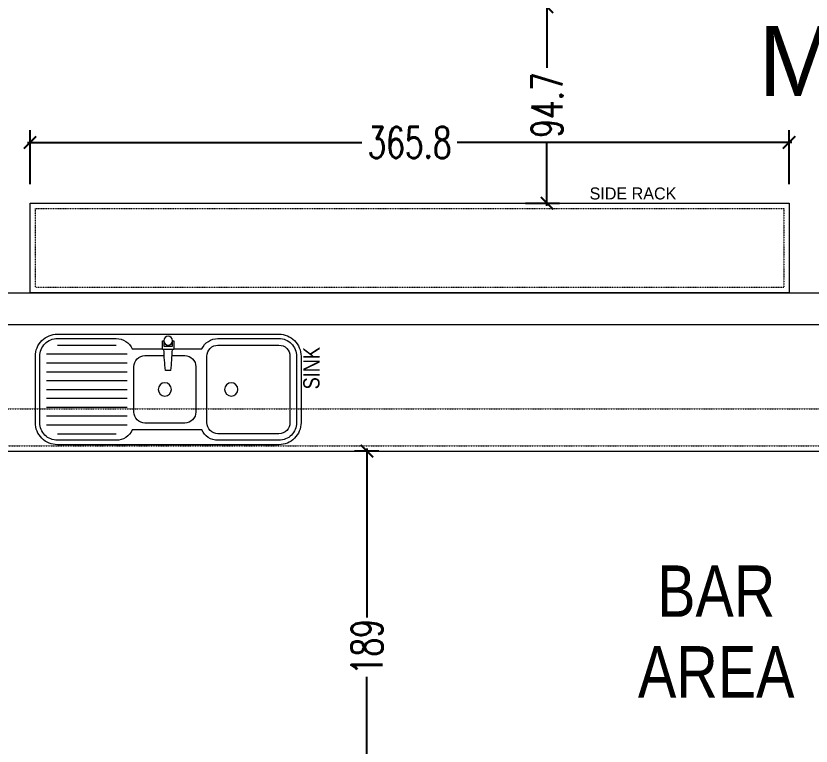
# Model space of a CAD drawing. Header units: centimetres. Extents: x -3207095 to 15275363, y -32656 to 4798027.
# Drawn here: x 681951.2 to 682334.4, y 4438023.8 to 4438375.6 of the extents above; entities that cross this region are included whole.
import ezdxf

# ---------------------------------------------------------------- set-up
doc = ezdxf.new("R2010")
doc.units = ezdxf.units.CM
doc.linetypes.add('DASHED2', pattern=[0.375, 0.25, -0.125])
doc.linetypes.add('DUZ', pattern=[500, 500])
doc.layers.get('0').update_dxf_attribs({"color": 1, "linetype": 'DUZ'})
doc.layers.add('DIM', color=1, linetype='DUZ')
for name, color, linetype, lineweight in [('Fix & Furniture', 144, 'Continuous', 13), ('Fix. Furniture', 144, 'Continuous', 9), ('iç duvar', 7, 'Continuous', 50), ('Text & Arrow', 11, 'Continuous', 13)]:
    doc.layers.add(name, color=color, linetype=linetype, lineweight=lineweight)
doc.styles.add('Arial_1', font='arial.ttf', dxfattribs={"width": 0.8, "height": 13.937328})
doc.styles.add('DIM', font='ROMANSTW.SHX', dxfattribs={"width": 0.7})
doc.dimstyles.new('1_100', dxfattribs={"dimtxt": 15, "dimasz": 6, "dimexe": 6, "dimexo": 0, "dimgap": 2, "dimtad": 0, "dimdec": 1, "dimzin": 11, "dimdsep": 46, "dimtxsty": 'DIM', "dimblk": 'ARCHTICK', "dimcen": 3, "dimdle": 1.25, "dimclrt": 2, "dimadec": 0, "dimazin": 0, "dimtfac": 1.25, "dimtdec": 1, "dimtix": 1, "dimtofl": 0, "dimtmove": 1, "dimatfit": 3, "dimldrblk": 'ARCHTICK', "dimfxl": 20, "dimfxlon": 1, "dimtolj": 1, "dimtzin": 0, "dimarcsym": 0})

# ---------------------------------------------------------------- blocks, each defined once
blk = doc.blocks.new('_ArchTick')
at = {"color": 0, "linetype": 'ByBlock', "const_width": 0.15}
blk.add_lwpolyline([(-0.5, -0.5), (0.5, 0.5)], dxfattribs=at)
blk = doc.blocks.new('*D5819')
at = {"layer": 'Defpoints', "color": 0, "linetype": 'Continuous', "lineweight": 5, "transparency": 16777216}
for p in [(691256.93, 4438668.74), (0, 4437978.74), (691238.54, 4437978.74)]:
    blk.add_point(p, dxfattribs=at)
at = {"layer": 'DIM', "color": 0, "linetype": 'Continuous', "lineweight": -2, "transparency": 16777216}
for p, q in [((691256.93, 4438668.74), (691232.54, 4438668.74)), ((691238.54, 4438669.99), (691238.54, 4438339.24)), ((691238.54, 4437977.49), (691238.54, 4438308.24)), ((691218.54, 4437978.74), (691244.54, 4437978.74))]:
    blk.add_line(p, q, dxfattribs=at)
at = {"layer": 'DIM', "color": 0, "linetype": 'Continuous', "lineweight": -2, "transparency": 16777216, "xscale": 6, "yscale": 6, "zscale": 6}
for p, rotation in [((691238.54, 4438668.74), 90), ((691238.54, 4437978.74), 270)]:
    blk.add_blockref('_ArchTick', p, dxfattribs=dict(at, rotation=rotation))
at = {"layer": 'DIM', "color": 2, "linetype": 'Continuous', "lineweight": 5, "transparency": 16777216, "insert": (691238.54, 4438323.74), "char_height": 15, "attachment_point": 5, "rotation": 90, "style": 'DIM'}
blk.add_mtext('\\A1;690', dxfattribs=at)
blk = doc.blocks.new('bAR SINK')
at = {"layer": 'Fix. Furniture', "linetype": 'Continuous', "lineweight": 18}
for p, q in [((9907.4, -1985.57), (9907.4, -2000.86)), ((9909.08, -1985.53), (9909.08, -2000.86)), ((9910.76, -1985.53), (9910.76, -2000.86)), ((9912.44, -1985.53), (9912.44, -2000.86)), ((9914.12, -1985.53), (9914.12, -2000.86)), ((9915.8, -1985.53), (9915.8, -2000.86)), ((9917.48, -1985.53), (9917.48, -2000.86)), ((9919.16, -1985.53), (9919.16, -2000.86)), ((9920.84, -1985.57), (9920.84, -2000.86)), ((9905.72, -1987.63), (9905.72, -1998.76)), ((9922.52, -1987.63), (9922.52, -1998.76)), ((9910.55, -2009.13), (9910.55, -2008.12))]:
    blk.add_line(p, q, dxfattribs=at)
at = {"layer": 'Fix. Furniture', "linetype": 'Continuous', "lineweight": 18, "flags": 128}
for points in [[(9903.62, -2029.63, 0.414214), (9907.82, -2033.83), (9920.42, -2033.83, 0.414214), (9924.62, -2029.63), (9924.62, -1987.63, 0.414214), (9920.42, -1983.43), (9907.82, -1983.43, 0.414214), (9903.62, -1987.63)], [(9905.72, -2029.63, 0.414214), (9907.82, -2031.73), (9920.42, -2031.73, 0.414214), (9922.52, -2029.63), (9922.52, -2018.08, 0.414214), (9920.42, -2015.98), (9907.82, -2015.98, 0.414214), (9905.72, -2018.08)]]:
    blk.add_lwpolyline(points, format="xyb", close=True, dxfattribs=at)
for points in [[(9906.45, -2009.68), (9906.45, -2015.01, 0.296358), (9904.46, -2018.08), (9904.46, -2029.63, 0.414214), (9907.82, -2032.99), (9920.42, -2032.99, 0.414214), (9923.78, -2029.63), (9923.78, -2018.08, 0.296358), (9921.78, -2015.01), (9921.78, -2001.83, 0.296358), (9923.78, -1998.76), (9923.78, -1987.63, 0.414214), (9920.42, -1984.27), (9907.82, -1984.27, 0.414214), (9904.46, -1987.63), (9904.46, -1998.76, 0.296358), (9906.45, -2001.83), (9906.45, -2007.58)], [(9907.71, -2009.37), (9907.71, -2011.78, 0.414214), (9909.81, -2013.88), (9918.42, -2013.88, 0.414214), (9920.52, -2011.78), (9920.52, -2004.22, 0.414214), (9918.42, -2002.12), (9909.81, -2002.12, 0.414214), (9907.71, -2004.22), (9907.71, -2007.89)], [(9910.55, -2009.13, -0.016708), (9906.55, -2009.43, -0.016708)]]:
    blk.add_lwpolyline(points, format="xyb", dxfattribs=at)
at = {"layer": 'Fix. Furniture', "linetype": 'Continuous', "lineweight": 18}
blk.add_lwpolyline([(9904.88, -2007.79), (9905.92, -2007.79), (9905.92, -2009.47), (9904.88, -2009.47), (9904.88, -2009.68), (9906.55, -2009.68), (9906.55, -2007.58), (9904.88, -2007.58)], close=True, dxfattribs=at)
for centre, radius in [((9904.88, -2008.63), 0.84), ((9914.12, -2008), 1.26), ((9914.12, -2020.6), 1.26)]:
    blk.add_circle(centre, radius, dxfattribs=at)
blk.add_arc((9904.12, -2067.76), 59.99, 83.8538, 87.6827, dxfattribs=at)
blk = doc.blocks.new('*D5891')
at = {"layer": 'Defpoints', "color": 0, "linetype": 'Continuous', "lineweight": 5, "transparency": 16777216}
for p in [(682323.82, 4438314.62), (681958.06, 4438285.35), (682323.82, 4438285.35)]:
    blk.add_point(p, dxfattribs=at)
at = {"layer": 'DIM', "color": 0, "linetype": 'Continuous', "lineweight": -2, "transparency": 16777216}
for p, q in [((681958.06, 4438294.62), (681958.06, 4438320.62)), ((682323.82, 4438294.62), (682323.82, 4438320.62)), ((681956.81, 4438314.62), (682117.94, 4438314.62)), ((682325.07, 4438314.62), (682163.94, 4438314.62))]:
    blk.add_line(p, q, dxfattribs=at)
at = {"layer": 'DIM', "color": 0, "linetype": 'Continuous', "lineweight": -2, "transparency": 16777216, "xscale": 6, "yscale": 6, "zscale": 6, "rotation": 180}
blk.add_blockref('_ArchTick', (681958.06, 4438314.62), dxfattribs=at)
at = {"layer": 'DIM', "color": 0, "linetype": 'Continuous', "lineweight": -2, "transparency": 16777216, "xscale": 6, "yscale": 6, "zscale": 6}
blk.add_blockref('_ArchTick', (682323.82, 4438314.62), dxfattribs=at)
at = {"layer": 'DIM', "color": 2, "linetype": 'Continuous', "lineweight": 5, "transparency": 16777216, "insert": (682140.94, 4438314.62), "char_height": 15, "attachment_point": 5, "style": 'DIM'}
blk.add_mtext('\\A1;365.8', dxfattribs=at)
blk = doc.blocks.new('*D5892')
at = {"layer": 'Defpoints', "color": 0, "linetype": 'Continuous', "lineweight": 5, "transparency": 16777216}
for p in [(682196.82, 4438380), (682196.82, 4438285.35), (682207.15, 4438285.35)]:
    blk.add_point(p, dxfattribs=at)
at = {"layer": 'DIM', "color": 0, "linetype": 'Continuous', "lineweight": -2, "transparency": 16777216}
for p, q in [((682196.82, 4438380), (682213.15, 4438380)), ((682207.15, 4438381.25), (682207.15, 4438350.68)), ((682207.15, 4438284.1), (682207.15, 4438314.68)), ((682196.82, 4438285.35), (682213.15, 4438285.35))]:
    blk.add_line(p, q, dxfattribs=at)
at = {"layer": 'DIM', "color": 0, "linetype": 'Continuous', "lineweight": -2, "transparency": 16777216, "xscale": 6, "yscale": 6, "zscale": 6}
for p, rotation in [((682207.15, 4438380), 90), ((682207.15, 4438285.35), 270)]:
    blk.add_blockref('_ArchTick', p, dxfattribs=dict(at, rotation=rotation))
at = {"layer": 'DIM', "color": 2, "linetype": 'Continuous', "lineweight": 5, "transparency": 16777216, "insert": (682207.15, 4438332.68), "char_height": 15, "attachment_point": 5, "rotation": 90, "style": 'DIM'}
blk.add_mtext('\\A1;94.7', dxfattribs=at)
blk = doc.blocks.new('*D5894')
at = {"layer": 'Defpoints', "color": 0, "linetype": 'Continuous', "lineweight": 5, "transparency": 16777216}
for p in [(682120.4, 4438165.97), (682126.15, 4438165.97), (682126.15, 4437976.93)]:
    blk.add_point(p, dxfattribs=at)
at = {"layer": 'DIM', "color": 0, "linetype": 'Continuous', "lineweight": -2, "transparency": 16777216}
for p, q in [((682126.15, 4438165.97), (682114.4, 4438165.97)), ((682120.4, 4438167.22), (682120.4, 4438085.7)), ((682120.4, 4437975.68), (682120.4, 4438057.2)), ((682126.15, 4437976.93), (682114.4, 4437976.93))]:
    blk.add_line(p, q, dxfattribs=at)
at = {"layer": 'DIM', "color": 0, "linetype": 'Continuous', "lineweight": -2, "transparency": 16777216, "xscale": 6, "yscale": 6, "zscale": 6}
for p, rotation in [((682120.4, 4438165.97), 90), ((682120.4, 4437976.93), 270)]:
    blk.add_blockref('_ArchTick', p, dxfattribs=dict(at, rotation=rotation))
at = {"layer": 'DIM', "color": 2, "linetype": 'Continuous', "lineweight": 5, "transparency": 16777216, "insert": (682120.4, 4438071.45), "char_height": 15, "attachment_point": 5, "rotation": 90, "style": 'DIM'}
blk.add_mtext('\\A1;189', dxfattribs=at)

msp = doc.modelspace()

# ---------------------------------------------------------------- linework, layer by layer
at = {"layer": 'Fix & Furniture', "linetype": 'DASHED2', "ltscale": 0.02}
for p, q in [((681928.29, 4438186.29), (682812.27, 4438186.29)), ((681930.83, 4438168.51), (682546.59, 4438168.51))]:
    msp.add_line(p, q, dxfattribs=at)
at = {"layer": 'Fix & Furniture'}
msp.add_line((681928.29, 4438165.97), (682549.13, 4438165.97), dxfattribs=at)
at = {"layer": 'Fix & Furniture', "ltscale": 0.02}
msp.add_lwpolyline([(682323.82, 4438285.35), (682323.82, 4438242.17), (681958.06, 4438242.17), (681958.06, 4438285.35)], close=True, dxfattribs=at)
at = {"layer": 'Fix & Furniture', "linetype": 'DASHED2', "ltscale": 0.02}
msp.add_lwpolyline([(682321.28, 4438282.81), (682321.28, 4438244.71), (681960.6, 4438244.71), (681960.6, 4438282.81)], close=True, dxfattribs=at)
at = {"layer": 'iç duvar', "color": 7, "linetype": 'Continuous', "lineweight": 5}
for p, q in [((681926.79, 4438242.17), (682860.55, 4438242.17)), ((681926.79, 4438226.93), (682858.74, 4438226.93))]:
    msp.add_line(p, q, dxfattribs=at)

# ---------------------------------------------------------------- block references
at = {"layer": 'Fix & Furniture', "xscale": -2.540005080331274, "yscale": 2.540005080331274, "zscale": 2.540005080331274, "rotation": 90}
msp.add_blockref('bAR SINK', (676922.68, 4463377.58), dxfattribs=at)

# ---------------------------------------------------------------- texts
at = {"insert": (682309.15, 4438370.79), "char_height": 33.7454, "attachment_point": 1}
msp.add_mtext_dynamic_manual_height_columns('{\\fCentury Gothic|b0|i0|c162|p34;\\C7;MANAGEMENT}', width=375.9208, gutter_width=7.03, heights=[0], dxfattribs=at)
at = {"layer": 'Text & Arrow', "insert": (682227.69, 4438287.1), "char_height": 5.8, "attachment_point": 7}
msp.add_mtext_dynamic_manual_height_columns('SIDE RACK', width=182.2976, gutter_width=2.9, heights=[0.945], dxfattribs=at)
at = {"layer": 'Text & Arrow', "insert": (682089.7, 4438195.68), "char_height": 7.833, "width": 77.4028, "attachment_point": 1, "rotation": 90, "line_spacing_factor": 0.941778, "style": 'Arial_1'}
msp.add_mtext('SINK', dxfattribs=at)
at = {"layer": 'Text & Arrow', "insert": (682166.26, 4438110.86), "char_height": 24.781, "width": 244.8806, "attachment_point": 1, "line_spacing_factor": 0.941778, "style": 'Arial_1'}
msp.add_mtext('\\pxqc;BAR \\PAREA', dxfattribs=at)

# ---------------------------------------------------------------- dimensions: what is measured, and where the dimension line sits
at = {"layer": 'DIM', "linetype": 'Continuous', "lineweight": 5}
dim = msp.add_linear_dim(base=(691238.54, 4437978.74), p1=(691256.93, 4438668.74), p2=(0, 4437978.74), angle=90, dimstyle='1_100', dxfattribs=at)
dim.commit()
dim.dimension.update_dxf_attribs({"geometry": '*D5819', "text_midpoint": (691238.54, 4438323.74)})
for p1, p2, distance, picture, middle in [((682196.8236, 4438380.0027), (682196.8236, 4438285.3483), 10.3271, '*D5892', (682207.1508, 4438332.6755)), ((681958.06, 4438285.35), (682323.82, 4438285.35), 29.27, '*D5891', (682140.94, 4438314.62)), ((682126.15, 4437976.93), (682126.15, 4438165.97), 5.76, '*D5894', (682120.4, 4438071.45))]:
    dim = msp.add_aligned_dim(p1=p1, p2=p2, distance=distance, dimstyle='1_100', dxfattribs=at)
    dim.commit()
    dim.dimension.update_dxf_attribs({"geometry": picture, "text_midpoint": middle})

doc.saveas('drawing.dxf')
